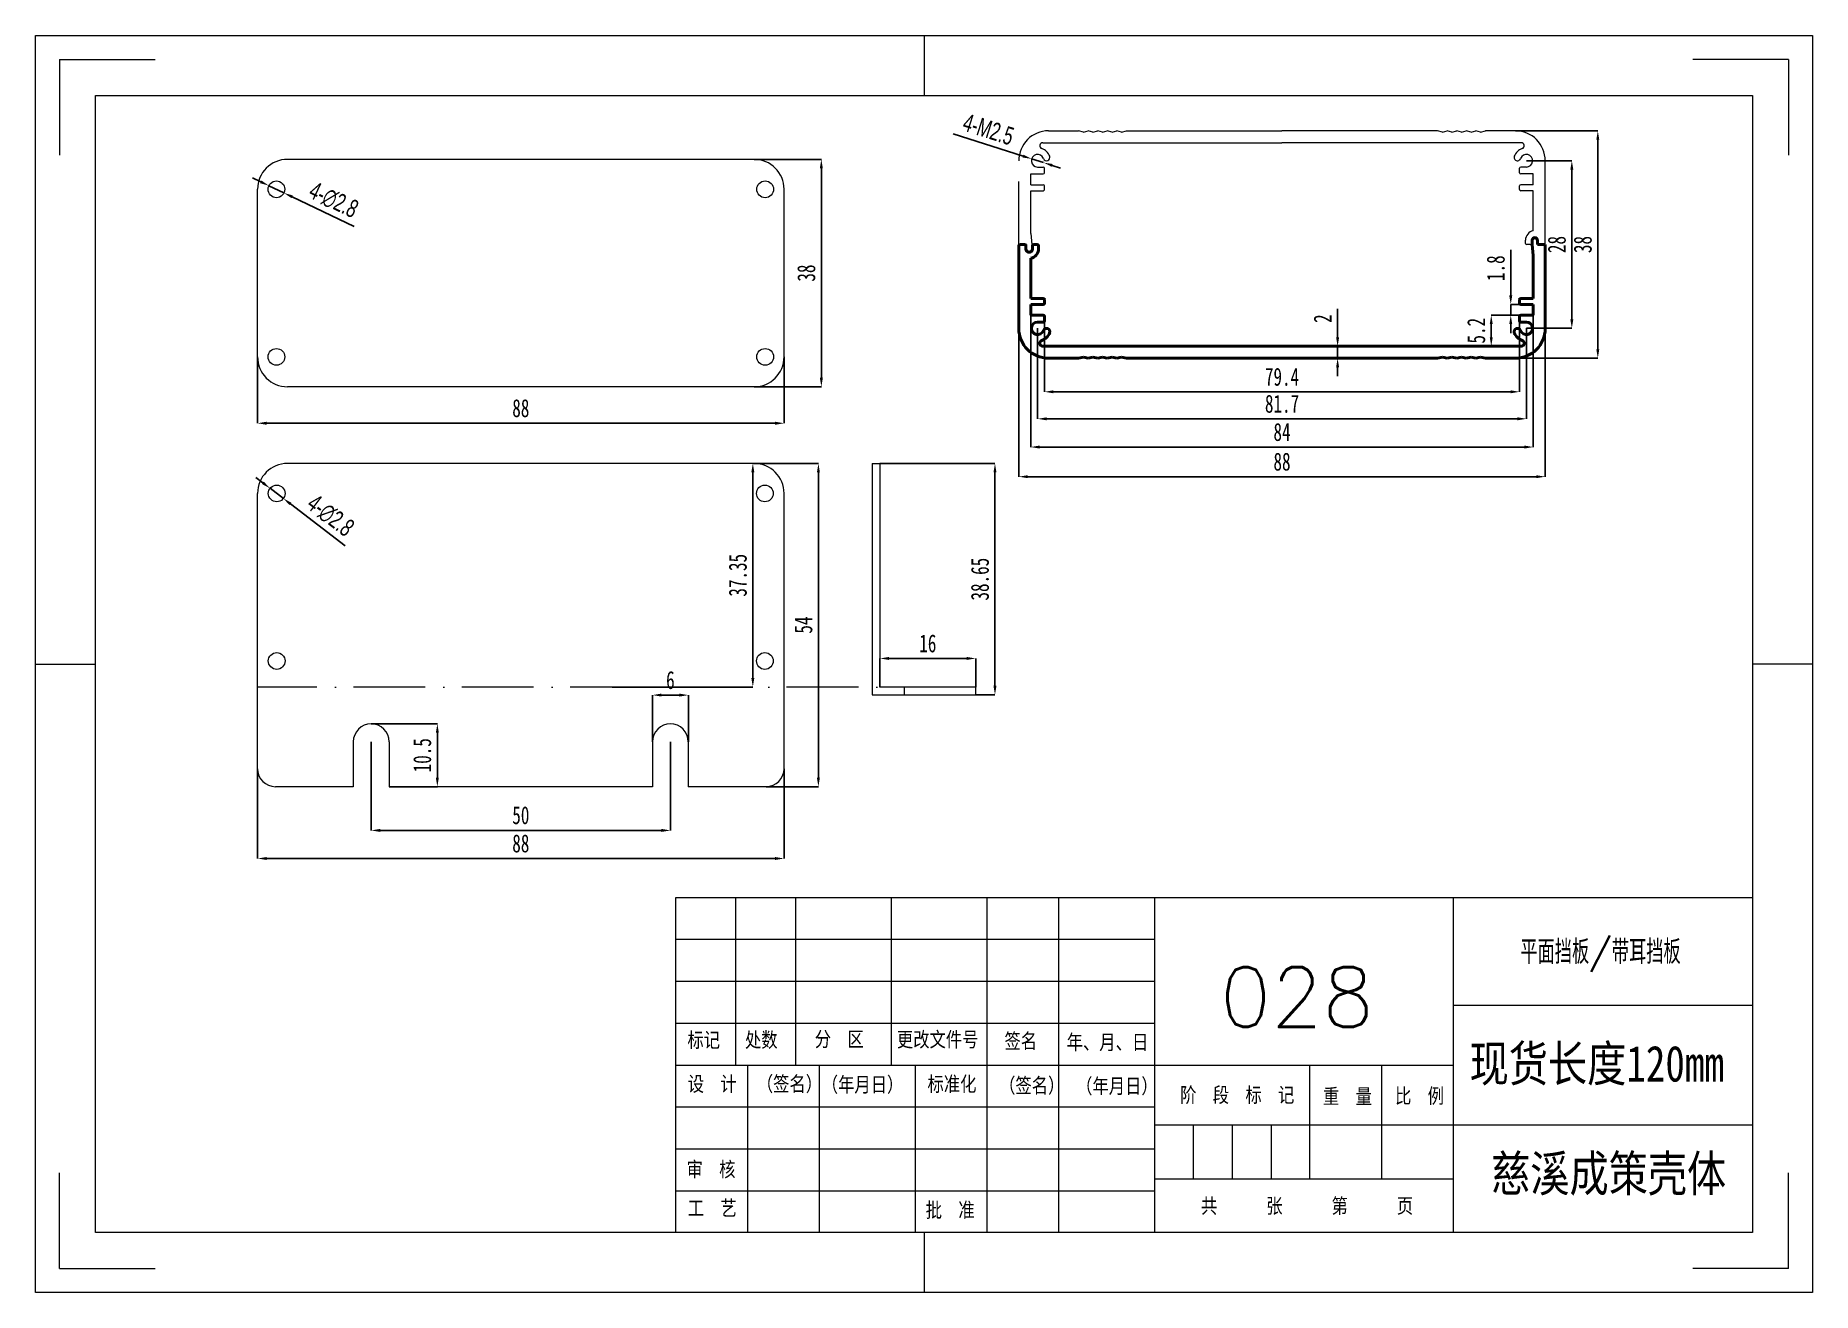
# Model space of a CAD drawing. Header units: millimetres. Extents: x 7 to 304, y 4 to 214.
import ezdxf

# ---------------------------------------------------------------- set-up
doc = ezdxf.new("R2010")
doc.units = ezdxf.units.MM
doc.linetypes.add('ACAD_ISO10W100', pattern=[18, 12, -3, 0, -3])
for name, color, linetype, lineweight in [('实线层', 7, 'Continuous', 40), ('总内框线', 7, 'Continuous', 50), ('总外框线', 7, 'Continuous', 30), ('细实线', 7, 'Continuous', 9)]:
    doc.layers.add(name, color=color, linetype=linetype, lineweight=lineweight)
doc.layers.add('标注层', color=4, linetype='Continuous')
doc.styles.get("Standard").update_dxf_attribs({"font": 'txt', "bigfont": 'gbcbig.shx'})
doc.styles.add('标准', font='simhei.ttf', dxfattribs={"width": 0.7})
doc.styles.add('陈杰（2）', font='gbenor.shx', dxfattribs={"width": 0.8, "bigfont": 'gbcbig.shx'})
doc.dimstyles.new('机械', dxfattribs={"dimtxt": 3, "dimasz": 1.5, "dimexe": 0, "dimexo": 0, "dimgap": 1, "dimtad": 1, "dimdsep": 46, "dimtxsty": '标准', "dimcen": -5, "dimclrd": 5, "dimclre": 5, "dimclrt": 5, "dimadec": 1, "dimazin": 0, "dimtfac": 1, "dimtmove": 0, "dimatfit": 3, "dimfxl": 0, "dimarcsym": 0})

# ---------------------------------------------------------------- blocks, each defined once
blk = doc.blocks.new('*D1341')
at = {"layer": 'Defpoints', "color": 0}
for p in [(126.88, 142.7), (128.88, 88.7), (137.62, 88.7)]:
    blk.add_point(p, dxfattribs=at)
at = {"layer": '实线层', "color": 5, "lineweight": -2}
for p, q in [((126.88, 142.7), (137.62, 142.7)), ((137.62, 141.2), (137.62, 90.2)), ((128.88, 88.7), (137.62, 88.7))]:
    blk.add_line(p, q, dxfattribs=at)
at = {"layer": '实线层', "color": 5}
for points in [[(137.37, 141.2), (137.87, 141.2), (137.62, 142.7)], [(137.37, 90.2), (137.87, 90.2), (137.62, 88.7)]]:
    blk.add_solid(points, dxfattribs=at)
at = {"layer": '实线层', "color": 5, "lineweight": 0, "insert": (135.12, 115.7), "char_height": 3, "attachment_point": 5, "rotation": 90, "style": '标准'}
blk.add_mtext('54', dxfattribs=at)
blk = doc.blocks.new('*D1342')
at = {"layer": 'Defpoints', "color": 0}
for p in [(126.88, 193.51), (126.88, 155.51), (138.11, 155.51)]:
    blk.add_point(p, dxfattribs=at)
at = {"layer": '实线层', "color": 5, "lineweight": -2}
for p, q in [((126.88, 193.51), (138.11, 193.51)), ((138.11, 192.01), (138.11, 157.01)), ((126.88, 155.51), (138.11, 155.51))]:
    blk.add_line(p, q, dxfattribs=at)
at = {"layer": '实线层', "color": 5}
for points in [[(137.86, 192.01), (138.36, 192.01), (138.11, 193.51)], [(137.86, 157.01), (138.36, 157.01), (138.11, 155.51)]]:
    blk.add_solid(points, dxfattribs=at)
at = {"layer": '实线层', "color": 5, "lineweight": 0, "insert": (135.61, 174.51), "char_height": 3, "attachment_point": 5, "rotation": 90, "style": '标准'}
blk.add_mtext('38', dxfattribs=at)
blk = doc.blocks.new('*D1343')
at = {"layer": 'Defpoints', "color": 0}
for p in [(45.76, 189.11), (48.29, 187.9)]:
    blk.add_point(p, dxfattribs=at)
at = {"layer": '实线层', "color": 5, "lineweight": -2}
for p, q in [((44.41, 189.76), (43.06, 190.4)), ((45.76, 189.11), (48.29, 187.9)), ((60.03, 182.3), (49.64, 187.26))]:
    blk.add_line(p, q, dxfattribs=at)
at = {"layer": '实线层', "color": 5}
for points in [[(44.52, 189.98), (44.3, 189.53), (45.76, 189.11)], [(49.75, 187.48), (49.54, 187.03), (48.29, 187.9)]]:
    blk.add_solid(points, dxfattribs=at)
at = {"layer": '实线层', "color": 5, "lineweight": 0, "insert": (56.59, 186.71), "char_height": 3, "attachment_point": 5, "rotation": 334.4808, "style": '标准'}
blk.add_mtext('{\\fMS PGothic|b0|i0|c134|p34;4-\\fMS PGothic|b0|i0|c128|p34;∅2.8}', dxfattribs=at)
blk = doc.blocks.new('*u1317')
for p, q in [((-87.8, 0), (-87, 0)), ((-85.5, 0), (-84.9, 0)), ((-2.2, 0), (-2.2, 0.65)), ((-2, -1.82), (-2.2, 0)), ((-1.3, 0), (-1.3, 0.65)), ((-1.3, 0), (0, 0)), ((0, 0), (0, -14)), ((-88, -0.2), (-88, -14)), ((-86.8, -0.2), (-86.8, -0.75)), ((-86, -2.28), (-86, -9)), ((-85.7, -0.2), (-85.7, -0.75)), ((-84.7, -0.2), (-84.7, -0.75)), ((-2, -1.82), (-2, -9)), ((-86, -9), (-83.9, -9)), ((-86, -10), (-83.9, -10)), ((-86, -10), (-86, -11.8)), ((-86, -11.8), (-83.9, -11.8)), ((-83.7, -9.2), (-83.7, -9.8)), ((-4.3, -9.2), (-4.3, -9.8)), ((-2, -9), (-4.1, -9)), ((-2, -10), (-4.1, -10)), ((-2, -11.8), (-4.1, -11.8)), ((-2, -10), (-2, -11.8)), ((-83.7, -12), (-83.7, -12.75)), ((-4.3, -12), (-4.3, -12.75)), ((-83.97, -17), (-44, -17)), ((-4.03, -17), (-44, -17)), ((-83, -19), (-78, -19)), ((-77.2, -18.8), (-78, -19)), ((-77.2, -18.8), (-76.4, -19)), ((-75.6, -18.8), (-76.4, -19)), ((-75.6, -18.8), (-74.8, -19)), ((-74, -18.8), (-74.8, -19)), ((-74, -18.8), (-73.2, -19)), ((-72.4, -18.8), (-73.2, -19)), ((-72.4, -18.8), (-71.6, -19)), ((-70.8, -18.8), (-71.6, -19)), ((-70.8, -18.8), (-70, -19)), ((-70, -19), (-44, -19)), ((-18, -19), (-44, -19)), ((-17.2, -18.8), (-18, -19)), ((-17.2, -18.8), (-16.4, -19)), ((-15.6, -18.8), (-16.4, -19)), ((-15.6, -18.8), (-14.8, -19)), ((-14, -18.8), (-14.8, -19)), ((-14, -18.8), (-13.2, -19)), ((-12.4, -18.8), (-13.2, -19)), ((-12.4, -18.8), (-11.6, -19)), ((-10.8, -18.8), (-11.6, -19)), ((-10.8, -18.8), (-10, -19)), ((-5, -19), (-10, -19))]:
    blk.add_line(p, q)
for centre, radius, start, end in [((-87.8, -0.2), 0.2, 90, 180), ((-87, -0.2), 0.2, 0, 90), ((-85.5, -0.2), 0.2, 90, 180), ((-84.9, -0.2), 0.2, 0, 90), ((-1.75, 0.65), 0.45, 360, 180), ((-86.25, -0.75), 0.55, 180, 0), ((-86.25, -0.75), 1.55, 279.2818, 0), ((-83.9, -9.2), 0.2, 0, 90), ((-83.9, -9.8), 0.2, 270, 0), ((-83.9, -12), 0.2, 360, 90), ((-4.1, -9.2), 0.2, 90, 180), ((-4.1, -9.8), 0.2, 180, 270), ((-4.1, -12), 0.2, 90, 180), ((-83, -14), 5, 180, 270), ((-5, -14), 5, 270, 0), ((-83.97, -16.5), 0.5, 109.37, 270), ((-4.03, -16.5), 0.5, 270, 70.63)]:
    blk.add_arc(centre, radius, start, end)
at = {"layer": '实线层'}
for p, q in [((-84.85, -12.95), (-83.9, -12.95)), ((-3.15, -12.95), (-4.1, -12.95))]:
    blk.add_line(p, q, dxfattribs=at)
for centre, radius, start, end in [((-84.85, -14), 1.05, 90, 339.8945), ((-84.85, -14), 2.15, 289.37, 339.8945), ((-83.9, -12.75), 0.2, 270, 360), ((-83.35, -14.55), 0.55, 339.8945, 159.8945), ((-4.65, -14.55), 0.55, 20.1055, 200.1055), ((-3.15, -14), 2.15, 200.1055, 250.63), ((-4.1, -12.75), 0.2, 180, 270), ((-3.15, -14), 1.05, 200.1055, 90)]:
    blk.add_arc(centre, radius, start, end, dxfattribs=at)
blk = doc.blocks.new('*D1344')
at = {"layer": 'Defpoints', "color": 0}
for p in [(173.25, 193.6), (175.26, 192.96)]:
    blk.add_point(p, dxfattribs=at)
at = {"layer": '实线层', "color": 5, "lineweight": -2}
for p, q in [((160.17, 197.77), (171.83, 194.05)), ((175.26, 192.96), (173.25, 193.6)), ((176.68, 192.5), (178.11, 192.05))]:
    blk.add_line(p, q, dxfattribs=at)
at = {"layer": '实线层', "color": 5}
for points in [[(171.9, 194.29), (171.75, 193.81), (173.25, 193.6)], [(176.76, 192.74), (176.61, 192.27), (175.26, 192.96)]]:
    blk.add_solid(points, dxfattribs=at)
at = {"layer": '实线层', "color": 5, "lineweight": 0, "insert": (166.04, 198.52), "char_height": 3, "attachment_point": 5, "rotation": 342.332, "style": '标准'}
blk.add_mtext('{\\fMS PGothic|b0|i0|c134|p34;4-M2.5}', dxfattribs=at)
blk = doc.blocks.new('*D1345')
at = {"layer": 'Defpoints', "color": 0}
for p in [(147.91, 142.7), (163.91, 104.05), (167.13, 104.05)]:
    blk.add_point(p, dxfattribs=at)
at = {"layer": '实线层', "color": 5, "lineweight": -2}
for p, q in [((147.91, 142.7), (167.13, 142.7)), ((167.13, 141.2), (167.13, 105.55)), ((163.91, 104.05), (167.13, 104.05))]:
    blk.add_line(p, q, dxfattribs=at)
at = {"layer": '实线层', "color": 5}
for points in [[(166.88, 141.2), (167.38, 141.2), (167.13, 142.7)], [(166.88, 105.55), (167.38, 105.55), (167.13, 104.05)]]:
    blk.add_solid(points, dxfattribs=at)
at = {"layer": '实线层', "color": 5, "lineweight": 0, "insert": (164.63, 123.37), "char_height": 3, "attachment_point": 5, "rotation": 90, "style": '标准'}
blk.add_mtext('38.65', dxfattribs=at)
blk = doc.blocks.new('*D1346')
at = {"layer": 'Defpoints', "color": 0}
for p in [(62.88, 96.2), (112.88, 96.2), (112.88, 81.39)]:
    blk.add_point(p, dxfattribs=at)
at = {"layer": '实线层', "color": 5, "lineweight": -2}
for p, q in [((62.88, 96.2), (62.88, 81.39)), ((112.88, 96.2), (112.88, 81.39)), ((64.38, 81.39), (111.38, 81.39))]:
    blk.add_line(p, q, dxfattribs=at)
at = {"layer": '实线层', "color": 5}
for points in [[(64.38, 81.64), (64.38, 81.14), (62.88, 81.39)], [(111.38, 81.64), (111.38, 81.14), (112.88, 81.39)]]:
    blk.add_solid(points, dxfattribs=at)
at = {"layer": '实线层', "color": 5, "lineweight": 0, "insert": (87.88, 83.91), "char_height": 3, "attachment_point": 5, "style": '标准'}
blk.add_mtext('50', dxfattribs=at)
blk = doc.blocks.new('*D1347')
at = {"layer": 'Defpoints', "color": 0}
for p in [(115.88, 104), (109.88, 96.2), (115.88, 96.2)]:
    blk.add_point(p, dxfattribs=at)
at = {"layer": '实线层', "color": 5, "lineweight": -2}
for p, q in [((109.88, 96.2), (109.88, 104)), ((111.38, 104), (114.38, 104)), ((115.88, 96.2), (115.88, 104))]:
    blk.add_line(p, q, dxfattribs=at)
at = {"layer": '实线层', "color": 5}
for points in [[(111.38, 104.25), (111.38, 103.75), (109.88, 104)], [(114.38, 104.25), (114.38, 103.75), (115.88, 104)]]:
    blk.add_solid(points, dxfattribs=at)
at = {"layer": '实线层', "color": 5, "lineweight": 0, "insert": (112.88, 106.5), "char_height": 3, "attachment_point": 5, "style": '标准'}
blk.add_mtext('6', dxfattribs=at)
blk = doc.blocks.new('*D1348')
at = {"layer": 'Defpoints', "color": 0}
for p in [(62.88, 99.2), (73.93, 99.2), (65.88, 88.7)]:
    blk.add_point(p, dxfattribs=at)
at = {"layer": '实线层', "color": 5, "lineweight": -2}
for p, q in [((62.88, 99.2), (73.93, 99.2)), ((73.93, 90.2), (73.93, 97.7)), ((65.88, 88.7), (73.93, 88.7))]:
    blk.add_line(p, q, dxfattribs=at)
at = {"layer": '实线层', "color": 5}
for points in [[(73.68, 97.7), (74.18, 97.7), (73.93, 99.2)], [(73.68, 90.2), (74.18, 90.2), (73.93, 88.7)]]:
    blk.add_solid(points, dxfattribs=at)
at = {"layer": '实线层', "color": 5, "lineweight": 0, "insert": (71.41, 93.95), "char_height": 3, "attachment_point": 5, "rotation": 90, "style": '标准'}
blk.add_mtext('10.5', dxfattribs=at)
blk = doc.blocks.new('*D1349')
at = {"layer": 'Defpoints', "color": 0}
for p in [(45.96, 138.55), (48.19, 136.85)]:
    blk.add_point(p, dxfattribs=at)
at = {"layer": '实线层', "color": 5, "lineweight": -2}
for p, q in [((44.77, 139.46), (43.58, 140.37)), ((45.96, 138.55), (48.19, 136.85)), ((58.53, 128.96), (49.38, 135.94))]:
    blk.add_line(p, q, dxfattribs=at)
at = {"layer": '实线层', "color": 5}
for points in [[(44.92, 139.66), (44.62, 139.26), (45.96, 138.55)], [(49.53, 136.14), (49.23, 135.74), (48.19, 136.85)]]:
    blk.add_solid(points, dxfattribs=at)
at = {"layer": '实线层', "color": 5, "lineweight": 0, "insert": (56.07, 133.98), "char_height": 3, "attachment_point": 5, "rotation": 322.6287, "style": '标准'}
blk.add_mtext('{\\fMS PGothic|b0|i0|c134|p34;4-\\fMS PGothic|b0|i0|c128|p34;∅2.8}', dxfattribs=at)
blk = doc.blocks.new('*D1350')
at = {"layer": 'Defpoints', "color": 0}
for p in [(147.91, 110.12), (147.91, 105.35), (163.91, 105.35)]:
    blk.add_point(p, dxfattribs=at)
at = {"layer": '实线层', "color": 5, "lineweight": -2}
for p, q in [((147.91, 105.35), (147.91, 110.12)), ((162.41, 110.12), (149.41, 110.12)), ((163.91, 105.35), (163.91, 110.12))]:
    blk.add_line(p, q, dxfattribs=at)
at = {"layer": '实线层', "color": 5}
for points in [[(149.41, 110.37), (149.41, 109.87), (147.91, 110.12)], [(162.41, 110.37), (162.41, 109.87), (163.91, 110.12)]]:
    blk.add_solid(points, dxfattribs=at)
at = {"layer": '实线层', "color": 5, "lineweight": 0, "insert": (155.91, 112.62), "char_height": 3, "attachment_point": 5, "style": '标准'}
blk.add_mtext('16', dxfattribs=at)
blk = doc.blocks.new('*D1351')
at = {"layer": 'Defpoints', "color": 0}
for p in [(43.88, 91.7), (131.88, 91.7), (131.88, 76.7)]:
    blk.add_point(p, dxfattribs=at)
at = {"layer": '实线层', "color": 5, "lineweight": -2}
for p, q in [((43.88, 91.7), (43.88, 76.7)), ((131.88, 91.7), (131.88, 76.7)), ((45.38, 76.7), (130.38, 76.7))]:
    blk.add_line(p, q, dxfattribs=at)
at = {"layer": '实线层', "color": 5}
for points in [[(45.38, 76.95), (45.38, 76.45), (43.88, 76.7)], [(130.38, 76.95), (130.38, 76.45), (131.88, 76.7)]]:
    blk.add_solid(points, dxfattribs=at)
at = {"layer": '实线层', "color": 5, "lineweight": 0, "insert": (87.88, 79.2), "char_height": 3, "attachment_point": 5, "style": '标准'}
blk.add_mtext('88', dxfattribs=at)
blk = doc.blocks.new('*D1352')
at = {"layer": 'Defpoints', "color": 0}
for p in [(175.41, 166.53), (254.81, 166.53), (254.81, 154.67)]:
    blk.add_point(p, dxfattribs=at)
at = {"layer": '实线层', "color": 5, "lineweight": -2}
for p, q in [((175.41, 166.53), (175.41, 154.67)), ((254.81, 166.53), (254.81, 154.67)), ((176.91, 154.67), (253.31, 154.67))]:
    blk.add_line(p, q, dxfattribs=at)
at = {"layer": '实线层', "color": 5}
for points in [[(176.91, 154.92), (176.91, 154.42), (175.41, 154.67)], [(253.31, 154.92), (253.31, 154.42), (254.81, 154.67)]]:
    blk.add_solid(points, dxfattribs=at)
at = {"layer": '实线层', "color": 5, "lineweight": 0, "insert": (215.11, 157.17), "char_height": 3, "attachment_point": 5, "style": '标准'}
blk.add_mtext('79.4', dxfattribs=at)
blk = doc.blocks.new('*D1353')
at = {"layer": 'Defpoints', "color": 0}
for p in [(43.88, 160.51), (131.88, 160.51), (131.88, 149.42)]:
    blk.add_point(p, dxfattribs=at)
at = {"layer": '实线层', "color": 5, "lineweight": -2}
for p, q in [((43.88, 160.51), (43.88, 149.42)), ((131.88, 160.51), (131.88, 149.42)), ((45.38, 149.42), (130.38, 149.42))]:
    blk.add_line(p, q, dxfattribs=at)
at = {"layer": '实线层', "color": 5}
for points in [[(45.38, 149.67), (45.38, 149.17), (43.88, 149.42)], [(130.38, 149.67), (130.38, 149.17), (131.88, 149.42)]]:
    blk.add_solid(points, dxfattribs=at)
at = {"layer": '实线层', "color": 5, "lineweight": 0, "insert": (87.88, 151.92), "char_height": 3, "attachment_point": 5, "style": '标准'}
blk.add_mtext('88', dxfattribs=at)
blk = doc.blocks.new('*D1354')
at = {"layer": 'Defpoints', "color": 0}
for p in [(174.26, 165.28), (255.96, 165.28), (255.96, 150.16)]:
    blk.add_point(p, dxfattribs=at)
at = {"layer": '实线层', "color": 5, "lineweight": -2}
for p, q in [((174.26, 165.28), (174.26, 150.16)), ((255.96, 165.28), (255.96, 150.16)), ((175.76, 150.16), (254.46, 150.16))]:
    blk.add_line(p, q, dxfattribs=at)
at = {"layer": '实线层', "color": 5}
for points in [[(175.76, 150.41), (175.76, 149.91), (174.26, 150.16)], [(254.46, 150.41), (254.46, 149.91), (255.96, 150.16)]]:
    blk.add_solid(points, dxfattribs=at)
at = {"layer": '实线层', "color": 5, "lineweight": 0, "insert": (215.11, 152.66), "char_height": 3, "attachment_point": 5, "style": '标准'}
blk.add_mtext('81.7', dxfattribs=at)
blk = doc.blocks.new('*D1355')
at = {"layer": 'Defpoints', "color": 0}
for p in [(173.11, 167.48), (257.11, 167.48), (173.11, 145.44)]:
    blk.add_point(p, dxfattribs=at)
at = {"layer": '实线层', "color": 5, "lineweight": -2}
for p, q in [((173.11, 167.48), (173.11, 145.44)), ((257.11, 167.48), (257.11, 145.44)), ((255.61, 145.44), (174.61, 145.44))]:
    blk.add_line(p, q, dxfattribs=at)
at = {"layer": '实线层', "color": 5}
for points in [[(174.61, 145.69), (174.61, 145.19), (173.11, 145.44)], [(255.61, 145.69), (255.61, 145.19), (257.11, 145.44)]]:
    blk.add_solid(points, dxfattribs=at)
at = {"layer": '实线层', "color": 5, "lineweight": 0, "insert": (215.11, 147.94), "char_height": 3, "attachment_point": 5, "style": '标准'}
blk.add_mtext('84', dxfattribs=at)
blk = doc.blocks.new('*D1356')
at = {"layer": 'Defpoints', "color": 0}
for p in [(255.96, 193.28), (263.55, 193.28), (255.96, 165.28)]:
    blk.add_point(p, dxfattribs=at)
at = {"layer": '实线层', "color": 5, "lineweight": -2}
for p, q in [((255.96, 193.28), (263.55, 193.28)), ((263.55, 166.78), (263.55, 191.78)), ((255.96, 165.28), (263.55, 165.28))]:
    blk.add_line(p, q, dxfattribs=at)
at = {"layer": '实线层', "color": 5}
for points in [[(263.3, 191.78), (263.8, 191.78), (263.55, 193.28)], [(263.3, 166.78), (263.8, 166.78), (263.55, 165.28)]]:
    blk.add_solid(points, dxfattribs=at)
at = {"layer": '实线层', "color": 5, "lineweight": 0, "insert": (261.05, 179.28), "char_height": 3, "attachment_point": 5, "rotation": 90, "style": '标准'}
blk.add_mtext('28', dxfattribs=at)
blk = doc.blocks.new('*D1357')
at = {"layer": 'Defpoints', "color": 0}
for p in [(254.11, 198.28), (254.11, 160.28), (267.89, 160.28)]:
    blk.add_point(p, dxfattribs=at)
at = {"layer": '实线层', "color": 5, "lineweight": -2}
for p, q in [((254.11, 198.28), (267.89, 198.28)), ((267.89, 196.78), (267.89, 161.78)), ((254.11, 160.28), (267.89, 160.28))]:
    blk.add_line(p, q, dxfattribs=at)
at = {"layer": '实线层', "color": 5}
for points in [[(267.64, 196.78), (268.14, 196.78), (267.89, 198.28)], [(267.64, 161.78), (268.14, 161.78), (267.89, 160.28)]]:
    blk.add_solid(points, dxfattribs=at)
at = {"layer": '实线层', "color": 5, "lineweight": 0, "insert": (265.39, 179.28), "char_height": 3, "attachment_point": 5, "rotation": 90, "style": '标准'}
blk.add_mtext('38', dxfattribs=at)
blk = doc.blocks.new('*D1358')
at = {"layer": 'Defpoints', "color": 0}
for p in [(253.34, 169.28), (255.01, 169.28), (255.01, 167.48)]:
    blk.add_point(p, dxfattribs=at)
at = {"layer": '实线层', "color": 5, "lineweight": -2}
for p, q in [((253.34, 170.78), (253.34, 178.38)), ((255.01, 169.28), (253.34, 169.28)), ((253.34, 167.48), (253.34, 169.28)), ((255.01, 167.48), (253.34, 167.48)), ((253.34, 165.98), (253.34, 164.48))]:
    blk.add_line(p, q, dxfattribs=at)
at = {"layer": '实线层', "color": 5}
for points in [[(253.09, 170.78), (253.59, 170.78), (253.34, 169.28)], [(253.09, 165.98), (253.59, 165.98), (253.34, 167.48)]]:
    blk.add_solid(points, dxfattribs=at)
at = {"layer": '实线层', "color": 5, "lineweight": 0, "insert": (250.84, 175.33), "char_height": 3, "attachment_point": 5, "rotation": 90, "style": '标准'}
blk.add_mtext('1.8', dxfattribs=at)
blk = doc.blocks.new('*D1359')
at = {"layer": 'Defpoints', "color": 0}
for p in [(250.08, 167.48), (255.01, 167.48), (255.08, 162.28)]:
    blk.add_point(p, dxfattribs=at)
at = {"layer": '实线层', "color": 5, "lineweight": -2}
for p, q in [((255.01, 167.48), (250.08, 167.48)), ((250.08, 163.78), (250.08, 165.98)), ((255.08, 162.28), (250.08, 162.28))]:
    blk.add_line(p, q, dxfattribs=at)
at = {"layer": '实线层', "color": 5}
for points in [[(249.83, 165.98), (250.33, 165.98), (250.08, 167.48)], [(249.83, 163.78), (250.33, 163.78), (250.08, 162.28)]]:
    blk.add_solid(points, dxfattribs=at)
at = {"layer": '实线层', "color": 5, "lineweight": 0, "insert": (247.58, 164.88), "char_height": 3, "attachment_point": 5, "rotation": 90, "style": '标准'}
blk.add_mtext('5.2', dxfattribs=at)
blk = doc.blocks.new('*D1360')
at = {"layer": 'Defpoints', "color": 0}
for p in [(215.11, 162.28), (224.4, 162.28), (215.11, 160.28)]:
    blk.add_point(p, dxfattribs=at)
at = {"layer": '实线层', "color": 5, "lineweight": -2}
for p, q in [((224.4, 163.78), (224.4, 168.52)), ((215.11, 162.28), (224.4, 162.28)), ((224.4, 160.28), (224.4, 162.28)), ((215.11, 160.28), (224.4, 160.28)), ((224.4, 158.78), (224.4, 157.28))]:
    blk.add_line(p, q, dxfattribs=at)
at = {"layer": '实线层', "color": 5}
for points in [[(224.15, 163.78), (224.65, 163.78), (224.4, 162.28)], [(224.15, 158.78), (224.65, 158.78), (224.4, 160.28)]]:
    blk.add_solid(points, dxfattribs=at)
at = {"layer": '实线层', "color": 5, "lineweight": 0, "insert": (221.9, 166.9), "char_height": 3, "attachment_point": 5, "rotation": 90, "style": '标准'}
blk.add_mtext('2', dxfattribs=at)
blk = doc.blocks.new('*D1361')
at = {"layer": 'Defpoints', "color": 0}
for p in [(171.11, 165.28), (259.11, 165.28), (259.11, 140.49)]:
    blk.add_point(p, dxfattribs=at)
at = {"layer": '实线层', "color": 5, "lineweight": -2}
for p, q in [((171.11, 165.28), (171.11, 140.49)), ((259.11, 165.28), (259.11, 140.49)), ((172.61, 140.49), (257.61, 140.49))]:
    blk.add_line(p, q, dxfattribs=at)
at = {"layer": '实线层', "color": 5}
for points in [[(172.61, 140.74), (172.61, 140.24), (171.11, 140.49)], [(257.61, 140.74), (257.61, 140.24), (259.11, 140.49)]]:
    blk.add_solid(points, dxfattribs=at)
at = {"layer": '实线层', "color": 5, "lineweight": 0, "insert": (215.11, 142.99), "char_height": 3, "attachment_point": 5, "style": '标准'}
blk.add_mtext('88', dxfattribs=at)
blk = doc.blocks.new('*D1362')
at = {"layer": 'Defpoints', "color": 0}
for p in [(126.88, 142.7), (103.14, 105.35), (126.66, 105.35)]:
    blk.add_point(p, dxfattribs=at)
at = {"layer": '实线层', "color": 5, "lineweight": -2}
for p, q in [((126.88, 142.7), (126.66, 142.7)), ((126.66, 141.2), (126.66, 106.85)), ((103.14, 105.35), (126.66, 105.35))]:
    blk.add_line(p, q, dxfattribs=at)
at = {"layer": '实线层', "color": 5}
for points in [[(126.41, 141.2), (126.91, 141.2), (126.66, 142.7)], [(126.41, 106.85), (126.91, 106.85), (126.66, 105.35)]]:
    blk.add_solid(points, dxfattribs=at)
at = {"layer": '实线层', "color": 5, "lineweight": 0, "insert": (124.16, 124.02), "char_height": 3, "attachment_point": 5, "rotation": 90, "style": '标准'}
blk.add_mtext('37.35', dxfattribs=at)

msp = doc.modelspace()

# ---------------------------------------------------------------- linework, layer by layer
at = {"lineweight": 0}
for p, q in [((175.134, 196.278), (215.105, 196.278)), ((176.105, 198.278), (181.105, 198.278)), ((181.905, 198.078), (181.105, 198.278)), ((181.905, 198.078), (182.705, 198.278)), ((183.505, 198.078), (182.705, 198.278)), ((183.505, 198.078), (184.305, 198.278)), ((185.105, 198.078), (184.305, 198.278)), ((185.105, 198.078), (185.905, 198.278)), ((186.705, 198.078), (185.905, 198.278)), ((186.705, 198.078), (187.505, 198.278)), ((188.305, 198.078), (187.505, 198.278)), ((188.305, 198.078), (189.105, 198.278)), ((189.105, 198.278), (215.105, 198.278)), ((241.105, 198.278), (215.105, 198.278)), ((255.076, 196.278), (215.105, 196.278)), ((241.905, 198.078), (241.105, 198.278)), ((241.905, 198.078), (242.705, 198.278)), ((243.505, 198.078), (242.705, 198.278)), ((243.505, 198.078), (244.305, 198.278)), ((245.105, 198.078), (244.305, 198.278)), ((245.105, 198.078), (245.905, 198.278)), ((246.705, 198.078), (245.905, 198.278)), ((246.705, 198.078), (247.505, 198.278)), ((248.305, 198.078), (247.505, 198.278)), ((248.305, 198.078), (249.105, 198.278)), ((254.105, 198.278), (249.105, 198.278)), ((126.877, 193.506), (48.877, 193.506)), ((259.105, 179.478), (259.105, 193.278)), ((173.105, 191.078), (175.205, 191.078)), ((173.105, 189.278), (173.105, 191.078)), ((175.405, 191.278), (175.405, 192.028)), ((254.805, 191.278), (254.805, 192.028)), ((257.105, 191.078), (255.005, 191.078)), ((257.105, 189.278), (257.105, 191.078)), ((43.877, 160.506), (43.877, 188.506)), ((131.877, 160.506), (131.877, 188.506)), ((171.105, 175.799), (171.105, 189.799)), ((173.105, 189.278), (175.205, 189.278)), ((173.105, 181.099), (173.105, 188.278)), ((173.105, 188.278), (175.205, 188.278)), ((175.405, 188.478), (175.405, 189.078)), ((254.805, 188.478), (254.805, 189.078)), ((257.105, 189.278), (255.005, 189.278)), ((257.105, 188.278), (255.005, 188.278)), ((257.105, 181.558), (257.105, 188.278)), ((172.405, 179.278), (171.105, 179.278)), ((172.405, 179.278), (172.405, 178.628)), ((173.105, 181.099), (173.305, 179.276)), ((173.305, 179.276), (173.305, 178.628)), ((255.805, 179.478), (255.805, 180.028)), ((256.605, 179.278), (256.005, 179.278)), ((256.805, 179.478), (256.805, 180.028)), ((257.905, 179.478), (257.905, 180.028)), ((258.905, 179.278), (258.105, 179.278)), ((126.877, 155.506), (48.877, 155.506)), ((126.877, 142.7), (48.877, 142.7)), ((43.877, 91.7), (43.877, 137.7)), ((131.877, 91.7), (131.877, 137.7)), ((59.877, 88.7), (46.877, 88.7)), ((109.877, 88.7), (65.877, 88.7)), ((128.877, 88.7), (115.877, 88.7)), ((113.769, 70.195), (293.769, 70.195)), ((113.769, 14.195), (113.769, 70.195)), ((123.769, 70.195), (123.769, 42.195)), ((133.769, 70.195), (133.769, 42.195)), ((149.769, 70.195), (149.769, 42.195)), ((165.769, 70.195), (165.769, 42.195)), ((177.769, 70.195), (177.769, 14.195)), ((193.769, 70.195), (193.769, 14.195)), ((243.769, 14.195), (243.769, 70.195)), ((293.769, 70.195), (293.769, 14.195)), ((113.769, 63.195), (193.769, 63.195)), ((113.769, 56.195), (193.769, 56.195)), ((243.769, 52.195), (293.769, 52.195)), ((113.769, 49.195), (193.769, 49.195)), ((113.769, 42.195), (243.769, 42.195)), ((125.769, 42.195), (125.769, 14.195)), ((137.769, 42.195), (137.769, 14.195)), ((153.769, 42.195), (153.769, 14.195)), ((165.769, 42.195), (165.769, 14.195)), ((219.769, 23.195), (219.769, 42.195)), ((231.769, 23.195), (231.769, 42.195)), ((113.769, 35.195), (193.769, 35.195)), ((193.769, 32.195), (243.769, 32.195)), ((200.269, 32.195), (200.269, 23.195)), ((206.769, 32.195), (206.769, 23.195)), ((213.269, 32.195), (213.269, 23.195)), ((243.769, 32.195), (293.769, 32.195)), ((113.769, 28.195), (193.769, 28.195)), ((113.769, 21.195), (193.769, 21.195)), ((193.769, 23.195), (243.769, 23.195)), ((293.769, 14.195), (113.769, 14.195))]:
    msp.add_line(p, q, dxfattribs=at)
for centre, radius, start, end in [((176.105, 193.278), 5, 90, 180), ((175.134, 195.778), 0.5, 90, 250.62996), ((254.105, 193.278), 5, 0, 90), ((255.076, 195.778), 0.5, 289.37004, 90), ((48.877, 188.506), 5, 90, 180), ((126.877, 188.506), 5, 0, 90), ((175.205, 191.278), 0.2, 270, 0), ((255.005, 191.278), 0.2, 180, 270), ((175.205, 189.078), 0.2, 0, 90), ((175.205, 188.478), 0.2, 270, 0), ((255.005, 189.078), 0.2, 90, 180), ((255.005, 188.478), 0.2, 180, 270), ((257.355, 180.028), 1.55, 99.2818, 180), ((172.855, 178.628), 0.45, 180, 0), ((256.005, 179.478), 0.2, 180, 270), ((256.605, 179.478), 0.2, 270, 0), ((257.355, 180.028), 0.55, 0, 180), ((258.105, 179.478), 0.2, 180, 270), ((258.905, 179.478), 0.2, 270, 0), ((48.877, 160.506), 5, 180, 270), ((126.877, 160.506), 5, 270, 0), ((48.877, 137.7), 5, 90, 180), ((126.877, 137.7), 5, 0, 90), ((46.877, 91.7), 3, 180, 270), ((128.877, 91.7), 3, 270, 0)]:
    msp.add_arc(centre, radius, start, end, dxfattribs=at)
at = {"layer": '实线层', "lineweight": 0}
for p, q in [((174.255, 192.228), (175.205, 192.228)), ((255.955, 192.228), (255.005, 192.228)), ((146.609, 142.7), (147.909, 142.7)), ((146.609, 142.7), (146.609, 104.05)), ((147.909, 142.7), (147.909, 105.35)), ((146.609, 104.05), (163.909, 104.05)), ((163.909, 105.35), (147.909, 105.35)), ((152.009, 104.05), (152.009, 105.35)), ((163.909, 104.05), (163.909, 105.35))]:
    msp.add_line(p, q, dxfattribs=at)
at = {"layer": '实线层', "color": 1, "linetype": 'ACAD_ISO10W100', "lineweight": 0}
msp.add_line((162.409, 105.35), (43.877, 105.35), dxfattribs=at)
at = {"layer": '实线层', "lineweight": 0}
for centre in [(47.027, 188.506), (128.727, 188.506), (47.027, 160.506), (128.727, 160.506), (47.077, 137.7), (128.677, 137.7), (47.077, 109.7), (128.677, 109.7)]:
    msp.add_circle(centre, 1.4, dxfattribs=at)
for centre, radius, start, end in [((174.255, 193.278), 1.05, 20.10551, 270), ((174.255, 193.278), 2.15, 20.10551, 70.62996), ((175.757, 193.828), 0.55, 200.10551, 20.10551), ((254.453, 193.828), 0.55, 159.89449, 339.89449), ((255.955, 193.278), 2.15, 109.37004, 159.89449), ((255.955, 193.278), 1.05, 270, 159.89449), ((175.205, 192.028), 0.2, 0, 90), ((255.005, 192.028), 0.2, 90, 180)]:
    msp.add_arc(centre, radius, start, end, dxfattribs=at)
at = {"layer": '总内框线', "lineweight": 0}
for p, q in [((10.769, 210.195), (10.769, 194.195)), ((10.769, 210.195), (26.769, 210.195)), ((299.769, 210.195), (283.769, 210.195)), ((299.769, 210.195), (299.769, 194.195)), ((16.769, 204.195), (293.769, 204.195)), ((16.769, 14.195), (16.769, 204.195)), ((293.769, 204.195), (293.769, 14.195)), ((10.769, 8.195), (10.769, 24.195)), ((299.769, 8.195), (299.769, 24.195)), ((293.769, 14.195), (16.769, 14.195)), ((10.769, 8.195), (26.769, 8.195)), ((299.769, 8.195), (283.769, 8.195))]:
    msp.add_line(p, q, dxfattribs=at)
at = {"layer": '总外框线', "lineweight": 0}
for p, q in [((6.769, 214.195), (303.769, 214.195)), ((6.769, 4.195), (6.769, 214.195)), ((155.269, 214.195), (155.269, 204.195)), ((303.769, 214.195), (303.769, 4.195)), ((6.769, 109.195), (16.769, 109.195)), ((303.769, 109.195), (293.769, 109.195)), ((155.269, 14.195), (155.269, 4.195)), ((303.769, 4.195), (6.769, 4.195))]:
    msp.add_line(p, q, dxfattribs=at)
at = {"layer": '细实线', "color": 0, "lineweight": 0}
for p, q in [((59.877, 96.2), (59.877, 88.7)), ((65.877, 96.2), (65.877, 88.7)), ((109.877, 96.2), (109.877, 88.7)), ((115.877, 96.2), (115.877, 88.7))]:
    msp.add_line(p, q, dxfattribs=at)
for centre in [(62.877, 96.2), (112.877, 96.2)]:
    msp.add_arc(centre, 3, 0, 180, dxfattribs=at)

# ---------------------------------------------------------------- block references
at = {"layer": '实线层', "lineweight": 0}
msp.add_blockref('*u1317', (259.105, 179.278), dxfattribs=at)

# ---------------------------------------------------------------- texts
at = {"lineweight": 0, "insert": (204.736, 58.557), "char_height": 10, "width": 93.01929, "attachment_point": 1}
msp.add_mtext('028', dxfattribs=at)
at = {"lineweight": 0, "width": 93.01929, "attachment_point": 1, "style": '陈杰（2）'}
for s, insert, char_height in [('{\\fSimSun|b0|i0|c134|p2;标记}', (115.724, 47.636), 2.5), ('{\\fSimSun|b0|i0|c134|p2;处数}', (125.345, 47.65), 2.5), ('{\\fSimSun|b0|i0|c134|p2;分\u3000区}', (137.006, 47.775), 2.5), ('{\\fSimSun|b0|i0|c134|p2;更改文件号}', (150.74, 47.72), 2.5), ('{\\fSimSun|b0|i0|c134|p2;签名}', (168.725, 47.462), 2.5), ('{\\fSimSun|b0|i0|c134|p2;年、月、日}', (179.119, 47.268), 2.5), ('{\\fSimSun|b0|i0|c134|p2;现货长度120mm}', (246.464, 45.43), 6), ('{\\fSimSun|b0|i0|c134|p2;设\u3000计}', (115.783, 40.295), 2.5), ('{\\fSimSun|b0|i0|c134|p2;（签名）}', (127.325, 40.295), 2.5), ('{\\fSimSun|b0|i0|c134|p2;\u3000（年月日）}', (135.45, 40.181), 2.5), ('{\\fSimSun|b0|i0|c134|p2;标准化}', (155.857, 40.28), 2.5), ('{\\fSimSun|b0|i0|c134|p2;（签名）}', (167.824, 40.032), 2.5), ('{\\fSimSun|b0|i0|c134|p2;（年月日）}', (180.692, 39.933), 2.5), ('{\\fSimSun|b0|i0|c134|p2;阶\u3000段\u3000标\u3000记}', (198.073, 38.448), 2.5), ('{\\fSimSun|b0|i0|c134|p2;比\u3000例}', (234.007, 38.289), 2.5), ('{\\fSimSun|b0|i0|c134|p2;重\u3000量}', (221.956, 38.219), 2.5), ('{\\fSimSun|b0|i0|c134|p2;慈溪成策壳体}', (250.068, 27.066), 6), ('{\\fSimSun|b0|i0|c134|p2;审\u3000核}', (115.579, 26.026), 2.5), ('{\\fSimSun|b0|i0|c134|p2;工\u3000艺}', (115.783, 19.54), 2.5), ('{\\fSimSun|b0|i0|c134|p2;批\u3000准}', (155.551, 19.222), 2.5), ('{\\fSimSun|b0|i0|c134|p2;共\u3000\u3000\u3000张\u3000\u3000\u3000第\u3000\u3000\u3000页}', (201.566, 19.923), 2.5)]:
    msp.add_mtext(s, dxfattribs=dict(at, insert=insert, char_height=char_height))
at = {"layer": '标注层', "lineweight": 0, "insert": (268.342, 60.422), "char_height": 4, "attachment_point": 5, "rotation": 0.03095}
msp.add_mtext('平面挡板/带耳挡板', dxfattribs=at)

# ---------------------------------------------------------------- dimensions: what is measured, and where the dimension line sits
at = {"layer": '实线层', "lineweight": 0}
for p1, p2, text, picture, middle in [((175.255, 192.96), (173.255, 193.597), '{\\fMS PGothic|b0|i0|c134|p34;4-M2.5}', '*D1344', (166.041, 198.518)), ((45.763, 189.109), (48.29, 187.903), '{\\fMS PGothic|b0|i0|c134|p34;4-\\fMS PGothic|b0|i0|c128|p34;<>}', '*D1343', (56.59, 186.711)), ((45.964, 138.549), (48.189, 136.85), '{\\fMS PGothic|b0|i0|c134|p34;4-\\fMS PGothic|b0|i0|c128|p34;<>}', '*D1349', (56.067, 133.979))]:
    dim = msp.add_diameter_dim_2p(p1=p1, p2=p2, text=text, dimstyle='机械', dxfattribs=at)
    dim.commit()
    dim.dimension.update_dxf_attribs({"geometry": picture, "text_midpoint": middle})
for base, p1, p2, picture, middle in [((267.895, 160.278), (254.105, 198.278), (254.105, 160.278), '*D1357', (265.395, 179.278)), ((263.55, 193.278), (255.955, 165.278), (255.955, 193.278), '*D1356', (261.05, 179.278)), ((224.399, 162.278), (215.105, 160.278), (215.105, 162.278), '*D1360', (221.899, 166.898)), ((126.657, 105.35), (126.877, 142.7), (103.143, 105.35), '*D1362', (124.157, 124.025)), ((73.929, 99.2), (65.877, 88.7), (62.877, 99.2), '*D1348', (71.413, 93.95))]:
    dim = msp.add_linear_dim(base=base, p1=p1, p2=p2, angle=90, dimstyle='机械', dxfattribs=at)
    dim.commit()
    dim.dimension.update_dxf_attribs({"geometry": picture, "text_midpoint": middle})
for base, p1, p2, picture, middle in [((138.115, 155.506), (126.877, 193.506), (126.877, 155.506), '*D1342', (138.115, 174.506)), ((253.34, 169.278), (255.005, 167.478), (255.005, 169.278), '*D1358', (253.34, 175.331)), ((250.083, 167.478), (255.076, 162.278), (255.005, 167.478), '*D1359', (250.083, 164.878)), ((137.617, 88.7), (126.877, 142.7), (128.877, 88.7), '*D1341', (137.617, 115.7)), ((167.131, 104.05), (147.909, 142.7), (163.909, 104.05), '*D1345', (167.131, 123.375))]:
    dim = msp.add_linear_dim(base=base, p1=p1, p2=p2, angle=90, dimstyle='机械', dxfattribs=at)
    dim.commit()
    dim.dimension.update_dxf_attribs({"geometry": picture, "text_midpoint": middle, "dimtype": 160})
dim = msp.add_linear_dim(base=(173.105, 145.444), p1=(257.105, 167.478), p2=(173.105, 167.478), dimstyle='机械', dxfattribs=at)
dim.commit()
dim.dimension.update_dxf_attribs({"geometry": '*D1355', "text_midpoint": (215.105, 145.444), "dimtype": 160})
for base, p1, p2, picture, middle in [((254.805, 154.672), (175.405, 166.528), (254.805, 166.528), '*D1352', (215.105, 157.172)), ((259.105, 140.491), (171.105, 165.278), (259.105, 165.278), '*D1361', (215.105, 142.991)), ((255.955, 150.16), (174.255, 165.278), (255.955, 165.278), '*D1354', (215.105, 152.66)), ((131.877, 149.419), (43.877, 160.506), (131.877, 160.506), '*D1353', (87.877, 151.919)), ((147.909, 110.122), (163.909, 105.35), (147.909, 105.35), '*D1350', (155.909, 112.622)), ((115.877, 104), (109.877, 96.2), (115.877, 96.2), '*D1347', (112.877, 106.5)), ((112.877, 81.389), (62.877, 96.2), (112.877, 96.2), '*D1346', (87.877, 83.906)), ((131.877, 76.701), (43.877, 91.7), (131.877, 91.7), '*D1351', (87.877, 79.201))]:
    dim = msp.add_linear_dim(base=base, p1=p1, p2=p2, dimstyle='机械', dxfattribs=at)
    dim.commit()
    dim.dimension.update_dxf_attribs({"geometry": picture, "text_midpoint": middle})

doc.saveas('drawing.dxf')
